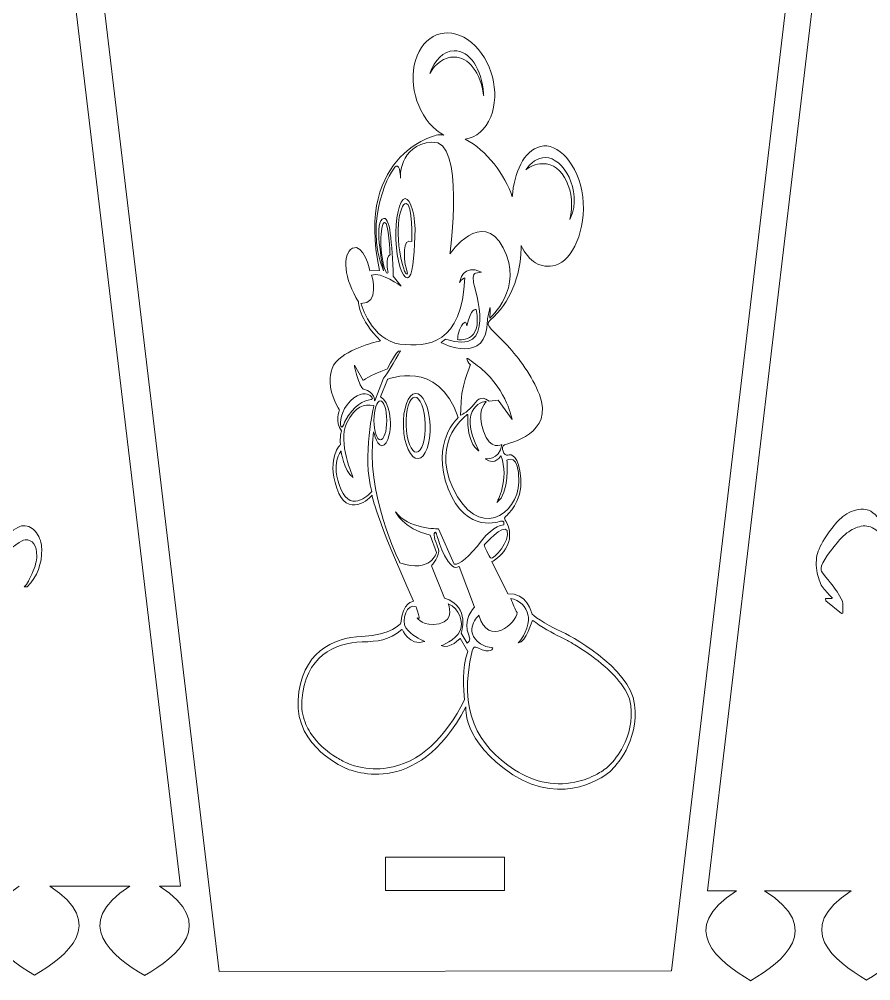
# Model space of a CAD drawing. Header units: millimetres. Extents: x -604 to -211, y 144 to 400.
# Drawn here: x -496.4 to -427, y 281.3 to 359.6 of the extents above; entities that cross this region are included whole.
import ezdxf

# ---------------------------------------------------------------- set-up
doc = ezdxf.new("R2010")
doc.units = ezdxf.units.MM
doc.header["$MEASUREMENT"] = 0
doc.layers.add('Layer 1', color=7, linetype='Continuous')

msp = doc.modelspace()

# ---------------------------------------------------------------- linework, layer by layer
at = {"layer": 'Layer 1', "color": 242, "lineweight": 20}
msp.add_lwpolyline([(-466.5742, 288.6394), (-456.8742, 288.6394), (-456.8742, 291.3394), (-466.5742, 291.3394), (-466.5742, 288.6394)], close=True, dxfattribs=at)
for points in [[(-533.2697, 399.5509), (-533.2697, 399.5509), (-496.4385, 399.5871), (-496.4385, 399.5871), (-496.4385, 399.5871), (-496.4385, 399.5871), (-483.256, 288.986), (-483.256, 288.986), (-483.256, 288.986), (-483.256, 288.986), (-484.9647, 288.9863), (-484.9647, 288.9863)], [(-427.2295, 399.1637), (-427.2295, 399.1637), (-390.3983, 399.1999), (-390.3983, 399.1999), (-390.3983, 399.1999), (-390.3983, 399.1999), (-377.2158, 288.5988), (-377.2158, 288.5988), (-377.2158, 288.5988), (-377.2158, 288.5988), (-378.9245, 288.5991), (-378.9245, 288.5991)], [(-443.278, 282.0771), (-443.278, 282.0771), (-480.1092, 282.0409), (-480.1092, 282.0409), (-480.1092, 282.0409), (-480.1092, 282.0409), (-493.2917, 392.642), (-493.2917, 392.642), (-493.2917, 392.642), (-493.2917, 392.642), (-491.583, 392.6417), (-491.583, 392.6417)]]:
    msp.add_open_spline(points, degree=3, knots=[0, 0, 0, 0, 0.25, 0.25, 0.25, 0.25, 0.5, 0.5, 0.5, 0.5, 1, 1, 1, 1], dxfattribs=at)
for points in [[(-440.3539, 288.6104), (-440.3539, 288.6104), (-427.2295, 399.1637), (-427.2295, 399.1637)], [(-430.1536, 392.6304), (-430.1536, 392.6304), (-443.278, 282.0771), (-443.278, 282.0771)], [(-487.393, 288.9867), (-487.393, 288.9867), (-493.9006, 288.9879), (-493.9006, 288.9879)], [(-437.9797, 288.61), (-437.9797, 288.61), (-440.3539, 288.6105), (-440.3539, 288.6105)], [(-428.6441, 288.6083), (-428.6441, 288.6083), (-435.6902, 288.6096), (-435.6902, 288.6096)]]:
    msp.add_open_spline(points, degree=3, dxfattribs=at)
at = {"layer": 'Layer 1', "color": 177, "lineweight": 9}
for points, knots in [([(-463.9933, 356.5715), (-463.2042, 358.5384), (-461.2214, 359.0237), (-459.5644, 357.6554), (-459.5644, 357.6554), (-457.9074, 356.2871), (-457.2037, 353.5833), (-457.9928, 351.6164), (-457.9928, 351.6164), (-458.4175, 350.5574), (-459.1885, 349.9281), (-460.0682, 349.7863), (-460.0682, 349.7863), (-458.3395, 348.9141), (-456.818, 346.8476), (-456.2439, 345.1083), (-456.2439, 345.1083), (-456.0829, 347.0481), (-455.3276, 348.84), (-453.9451, 349.2011), (-453.9451, 349.2011), (-452.5625, 349.5621), (-450.8478, 347.7739), (-450.5017, 345.1061), (-450.5017, 345.1061), (-450.1556, 342.4382), (-451.3897, 339.8799), (-452.6918, 339.5398), (-452.6918, 339.5398), (-453.9939, 339.1997), (-454.8534, 339.8146), (-455.5274, 341.1457), (-455.5274, 341.1457), (-455.5243, 341.057), (-455.5207, 340.9805), (-455.5206, 340.8848), (-455.5206, 340.8848), (-455.5867, 338.6409), (-456.384, 336.4641), (-458.0523, 335.0675), (-458.0523, 335.0675), (-458.5575, 334.6446), (-457.7308, 334.1553), (-456.6339, 332.985), (-456.6339, 332.985), (-455.7188, 332.0087), (-454.6083, 330.4718), (-454.0317, 329.0076), (-454.0317, 329.0076), (-452.7637, 325.7883), (-456.5258, 325.0545), (-456.8845, 324.9006), (-456.8845, 324.9006), (-457.2431, 324.7468), (-456.8928, 323.9538), (-456.6092, 324.0721), (-456.6092, 324.0721), (-456.3256, 324.1905), (-455.6749, 324.0721), (-455.5415, 322.1547), (-455.5415, 322.1547), (-455.408, 320.2373), (-456.6175, 319.2195), (-456.801, 319.0656), (-456.801, 319.0656), (-456.9845, 318.9117), (-456.7093, 318.604), (-456.7093, 318.604), (-456.7093, 318.604), (-455.725, 316.5446), (-457.8938, 315.3965), (-457.8938, 315.3965), (-457.8938, 315.3965), (-457.8938, 315.3965), (-456.6092, 312.7808), (-456.6092, 312.7808), (-456.6092, 312.7808), (-455.0493, 312.9465), (-454.6322, 311.1356), (-454.6322, 311.1356), (-454.6322, 311.1356), (-454.4153, 310.8397), (-452.8805, 309.9757), (-452.3133, 309.739), (-452.3133, 309.739), (-451.746, 309.5023), (-446.641, 306.8038), (-446.274, 303.7738), (-446.274, 303.7738), (-445.907, 300.7439), (-447.8756, 298.7081), (-448.2092, 298.3767), (-448.2092, 298.3767), (-448.5429, 298.0453), (-452.0296, 295.3557), (-456.1837, 298.0543), (-456.1837, 298.0543), (-460.3378, 300.7528), (-460.0208, 303.5844), (-460.0208, 303.5844), (-460.0208, 303.5844), (-464.0248, 295.8202), (-469.7637, 298.5661), (-469.7637, 298.5661), (-469.7637, 298.5661), (-469.7637, 298.5661), (-473.9345, 300.2704), (-473.6843, 304.1289), (-473.6843, 304.1289), (-473.434, 307.9873), (-470.8648, 309.2419), (-468.4791, 309.3129), (-468.4791, 309.3129), (-466.0935, 309.3839), (-465.3094, 310.3781), (-465.3094, 310.3781), (-465.3094, 310.3781), (-465.2093, 312.1061), (-464.275, 312.1771), (-464.275, 312.1771), (-464.275, 312.1771), (-467.4114, 319.0892), (-467.6617, 320.8054), (-467.6617, 320.8054), (-467.6617, 320.8054), (-467.7451, 320.5923), (-469.7137, 318.8288), (-470.5395, 321.3853), (-470.5395, 321.3853), (-471.3653, 323.9418), (-470.2225, 324.9242), (-470.2225, 324.9242), (-470.2225, 324.9242), (-470.3143, 325.5041), (-470.1391, 326.0367), (-470.1391, 326.0367), (-470.1391, 326.0367), (-470.7314, 326.7587), (-470.3059, 327.7174), (-470.3059, 327.7174), (-470.3059, 327.7174), (-470.3059, 327.7174), (-471.0806, 328.9499), (-471.0673, 330.0151), (-471.0673, 330.0151), (-471.0632, 330.3419), (-471.1044, 331.2767), (-470.3692, 331.8916), (-470.3692, 331.8916), (-469.1547, 332.9072), (-466.961, 333.3749), (-466.961, 333.3749), (-466.961, 333.3749), (-468.7878, 335.1621), (-468.7711, 336.5587), (-468.7711, 336.5587), (-468.7711, 336.5587), (-469.8972, 338.3459), (-470.1558, 340.4527), (-469.2466, 340.9143), (-469.2466, 340.9143), (-468.3373, 341.3759), (-467.8327, 339.0679), (-467.8327, 339.0679), (-467.8327, 339.0679), (-467.8327, 339.0679), (-467.0495, 339.1042), (-467.0495, 339.1042), (-467.0495, 339.1042), (-469.1515, 348.8095), (-462.093, 350.2878), (-462.1437, 350.1343), (-462.1437, 350.1343), (-462.0354, 350.1336), (-461.9288, 350.1305), (-461.8238, 350.1252), (-461.8238, 350.1252), (-462.0259, 350.2357), (-462.2261, 350.371), (-462.4216, 350.5325), (-462.4216, 350.5325), (-464.0786, 351.9008), (-464.7823, 354.6046), (-463.9933, 356.5715)], [0, 0, 0, 0, 0.0212766, 0.0212766, 0.0212766, 0.0212766, 0.0425532, 0.0425532, 0.0425532, 0.0425532, 0.0638298, 0.0638298, 0.0638298, 0.0638298, 0.0851064, 0.0851064, 0.0851064, 0.0851064, 0.106383, 0.106383, 0.106383, 0.106383, 0.1276596, 0.1276596, 0.1276596, 0.1276596, 0.1489362, 0.1489362, 0.1489362, 0.1489362, 0.1702128, 0.1702128, 0.1702128, 0.1702128, 0.1914894, 0.1914894, 0.1914894, 0.1914894, 0.212766, 0.212766, 0.212766, 0.212766, 0.2340426, 0.2340426, 0.2340426, 0.2340426, 0.2553191, 0.2553191, 0.2553191, 0.2553191, 0.2765957, 0.2765957, 0.2765957, 0.2765957, 0.2978723, 0.2978723, 0.2978723, 0.2978723, 0.3191489, 0.3191489, 0.3191489, 0.3191489, 0.3404255, 0.3404255, 0.3404255, 0.3404255, 0.3617021, 0.3617021, 0.3617021, 0.3617021, 0.3829787, 0.3829787, 0.3829787, 0.3829787, 0.4042553, 0.4042553, 0.4042553, 0.4042553, 0.4255319, 0.4255319, 0.4255319, 0.4255319, 0.4468085, 0.4468085, 0.4468085, 0.4468085, 0.4680851, 0.4680851, 0.4680851, 0.4680851, 0.4893617, 0.4893617, 0.4893617, 0.4893617, 0.5106383, 0.5106383, 0.5106383, 0.5106383, 0.5319149, 0.5319149, 0.5319149, 0.5319149, 0.5531915, 0.5531915, 0.5531915, 0.5531915, 0.5744681, 0.5744681, 0.5744681, 0.5744681, 0.5957447, 0.5957447, 0.5957447, 0.5957447, 0.6170213, 0.6170213, 0.6170213, 0.6170213, 0.6382979, 0.6382979, 0.6382979, 0.6382979, 0.6595745, 0.6595745, 0.6595745, 0.6595745, 0.6808511, 0.6808511, 0.6808511, 0.6808511, 0.7021277, 0.7021277, 0.7021277, 0.7021277, 0.7234043, 0.7234043, 0.7234043, 0.7234043, 0.7446809, 0.7446809, 0.7446809, 0.7446809, 0.7659574, 0.7659574, 0.7659574, 0.7659574, 0.787234, 0.787234, 0.787234, 0.787234, 0.8085106, 0.8085106, 0.8085106, 0.8085106, 0.8297872, 0.8297872, 0.8297872, 0.8297872, 0.8510638, 0.8510638, 0.8510638, 0.8510638, 0.8723404, 0.8723404, 0.8723404, 0.8723404, 0.893617, 0.893617, 0.893617, 0.893617, 0.9148936, 0.9148936, 0.9148936, 0.9148936, 0.9361702, 0.9361702, 0.9361702, 0.9361702, 0.9574468, 0.9574468, 0.9574468, 0.9574468, 1, 1, 1, 1]), ([(-458.0684, 335.2246), (-458.0684, 335.2246), (-455.2407, 337.6746), (-456.9757, 340.9413), (-456.9757, 340.9413), (-458.7107, 344.2079), (-461.3133, 340.4678), (-461.3133, 340.4678), (-461.3133, 340.4678), (-461.3133, 340.4678), (-460.0454, 349.8417), (-462.7814, 349.5577), (-462.7814, 349.5577), (-465.5174, 349.2736), (-465.3506, 346.6224), (-465.3506, 346.6224), (-465.3506, 346.6224), (-465.3506, 346.6224), (-465.3424, 347.7237), (-465.7009, 347.593), (-465.7009, 347.593), (-466.0595, 347.4623), (-468.4369, 343.2137), (-466.7186, 339.0712), (-466.7186, 339.0712), (-466.7186, 339.0712), (-467.511, 342.7758), (-466.827, 343.2729), (-466.827, 343.2729), (-466.143, 343.77), (-466.0596, 341.2135), (-465.9261, 338.6333), (-465.9261, 338.6333), (-465.9261, 338.6333), (-465.2922, 337.8285), (-465.2922, 337.8285), (-465.2922, 337.8285), (-465.2922, 337.8285), (-466.9105, 339.0121), (-467.6946, 338.728), (-467.6946, 338.728), (-467.6946, 338.728), (-466.9772, 336.3135), (-468.5621, 336.4082), (-468.5621, 336.4082), (-468.5621, 336.4082), (-467.6983, 333.404), (-465.3877, 333.1081), (-465.3877, 333.1081), (-463.0771, 332.8122), (-460.3373, 333.1415), (-460.1038, 338.4913), (-460.1038, 338.4913), (-460.1038, 338.4913), (-460.4374, 338.3492), (-460.5375, 338.1244), (-460.5375, 338.1244), (-460.5375, 338.1244), (-460.2289, 339.7577), (-458.7524, 338.9529), (-458.7524, 338.9529), (-458.7524, 338.9529), (-459.232, 338.8859), (-459.232, 338.8859), (-459.232, 338.8859), (-459.289, 338.878), (-459.5014, 338.8003), (-459.3994, 338.1561), (-459.3994, 338.1561), (-459.2974, 337.5119), (-457.3594, 331.9816), (-461.6886, 333.5202), (-461.6886, 333.5202), (-461.6886, 333.5202), (-462.039, 333.2243), (-462.039, 333.2243), (-462.039, 333.2243), (-462.039, 333.2243), (-458.2186, 331.2596), (-458.2686, 335.0944), (-458.2686, 335.0944), (-458.2686, 335.0944), (-457.9016, 337.2248), (-458.0684, 335.2246)], [0, 0, 0, 0, 0.0454545, 0.0454545, 0.0454545, 0.0454545, 0.0909091, 0.0909091, 0.0909091, 0.0909091, 0.1363636, 0.1363636, 0.1363636, 0.1363636, 0.1818182, 0.1818182, 0.1818182, 0.1818182, 0.2272727, 0.2272727, 0.2272727, 0.2272727, 0.2727273, 0.2727273, 0.2727273, 0.2727273, 0.3181818, 0.3181818, 0.3181818, 0.3181818, 0.3636364, 0.3636364, 0.3636364, 0.3636364, 0.4090909, 0.4090909, 0.4090909, 0.4090909, 0.4545455, 0.4545455, 0.4545455, 0.4545455, 0.5, 0.5, 0.5, 0.5, 0.5454545, 0.5454545, 0.5454545, 0.5454545, 0.5909091, 0.5909091, 0.5909091, 0.5909091, 0.6363636, 0.6363636, 0.6363636, 0.6363636, 0.6818182, 0.6818182, 0.6818182, 0.6818182, 0.7272727, 0.7272727, 0.7272727, 0.7272727, 0.7727273, 0.7727273, 0.7727273, 0.7727273, 0.8181818, 0.8181818, 0.8181818, 0.8181818, 0.8636364, 0.8636364, 0.8636364, 0.8636364, 0.9090909, 0.9090909, 0.9090909, 0.9090909, 1, 1, 1, 1]), ([(-464.9625, 344.9475), (-464.5203, 344.9475), (-464.0948, 343.5669), (-464.1617, 341.8772), (-464.1617, 341.8772), (-464.2287, 340.1876), (-464.3368, 338.4992), (-464.779, 338.4992), (-464.779, 338.4992), (-465.2213, 338.4992), (-465.6425, 339.933), (-465.7175, 341.5932), (-465.7175, 341.5932), (-465.7926, 343.2533), (-465.4048, 344.9475), (-464.9625, 344.9475)], [0, 0, 0, 0, 0.2, 0.2, 0.2, 0.2, 0.4, 0.4, 0.4, 0.4, 0.6, 0.6, 0.6, 0.6, 1, 1, 1, 1]), ([(-467.4451, 328.4805), (-467.4451, 328.4805), (-467.4201, 329.2143), (-468.321, 329.4273), (-468.321, 329.4273), (-468.321, 329.4273), (-468.4461, 329.4214), (-468.6171, 329.7883), (-468.6171, 329.7883), (-468.7881, 330.1552), (-469.0926, 331.1139), (-469.1009, 331.3921), (-469.1009, 331.3921), (-469.1009, 331.3921), (-468.3877, 330.1434), (-468.3877, 330.1434), (-468.3877, 330.1434), (-468.3877, 330.1434), (-468.0332, 330.5103), (-466.3983, 331.0903), (-466.3983, 331.0903), (-466.3983, 331.0903), (-465.6976, 332.6526), (-465.3473, 332.5697), (-465.3473, 332.5697), (-465.3473, 332.5697), (-466.465, 330.5103), (-466.7236, 330.3446), (-466.7236, 330.3446), (-466.7236, 330.3446), (-467.4451, 328.4805), (-467.4451, 328.4805)], [0, 0, 0, 0, 0.1111111, 0.1111111, 0.1111111, 0.1111111, 0.2222222, 0.2222222, 0.2222222, 0.2222222, 0.3333333, 0.3333333, 0.3333333, 0.3333333, 0.4444444, 0.4444444, 0.4444444, 0.4444444, 0.5555556, 0.5555556, 0.5555556, 0.5555556, 0.6666667, 0.6666667, 0.6666667, 0.6666667, 0.7777778, 0.7777778, 0.7777778, 0.7777778, 1, 1, 1, 1]), ([(-466.4121, 330.2298), (-466.4121, 330.2298), (-462.258, 331.9815), (-460.6398, 327.1288), (-460.6398, 327.1288), (-460.6398, 327.1288), (-462.9267, 325.1223), (-461.4585, 321.3304), (-461.4585, 321.3304), (-459.9904, 317.5385), (-457.1714, 318.6981), (-457.1714, 318.6981), (-457.1714, 318.6981), (-457.1714, 318.6981), (-456.8527, 318.7728), (-456.9194, 318.4059), (-456.9194, 318.4059), (-456.9194, 318.4059), (-457.7452, 318.3704), (-458.7462, 317.0922), (-458.7462, 317.0922), (-459.7472, 315.8139), (-460.5405, 315.1108), (-460.9641, 315.1984), (-460.9641, 315.1984), (-460.9641, 315.1984), (-462.2496, 318.0627), (-462.2496, 318.0627), (-462.2496, 318.0627), (-462.2496, 318.0627), (-464.7521, 318.0627), (-465.7364, 319.4593), (-465.7364, 319.4593), (-465.7364, 319.4593), (-465.1859, 318.11), (-462.9337, 317.5419), (-462.9337, 317.5419), (-462.9337, 317.5419), (-462.4081, 316.1335), (-462.4081, 316.1335), (-462.4081, 316.1335), (-462.4081, 316.1335), (-462.8586, 314.4291), (-465.3944, 315.305), (-465.3944, 315.305), (-465.3944, 315.305), (-468.2764, 321.1282), (-467.5298, 325.9631), (-467.5298, 325.9631), (-467.5298, 325.9631), (-467.2128, 324.5191), (-466.679, 324.8979), (-466.679, 324.8979), (-466.1451, 325.2766), (-466.1618, 326.6732), (-466.1618, 326.6732), (-466.1618, 326.6732), (-466.1618, 326.6732), (-466.1964, 328.453), (-466.9793, 328.8037), (-466.9793, 328.8037), (-466.9793, 328.8037), (-466.4121, 330.2298), (-466.4121, 330.2298)], [0, 0, 0, 0, 0.0588235, 0.0588235, 0.0588235, 0.0588235, 0.1176471, 0.1176471, 0.1176471, 0.1176471, 0.1764706, 0.1764706, 0.1764706, 0.1764706, 0.2352941, 0.2352941, 0.2352941, 0.2352941, 0.2941176, 0.2941176, 0.2941176, 0.2941176, 0.3529412, 0.3529412, 0.3529412, 0.3529412, 0.4117647, 0.4117647, 0.4117647, 0.4117647, 0.4705882, 0.4705882, 0.4705882, 0.4705882, 0.5294118, 0.5294118, 0.5294118, 0.5294118, 0.5882353, 0.5882353, 0.5882353, 0.5882353, 0.6470588, 0.6470588, 0.6470588, 0.6470588, 0.7058824, 0.7058824, 0.7058824, 0.7058824, 0.7647059, 0.7647059, 0.7647059, 0.7647059, 0.8235294, 0.8235294, 0.8235294, 0.8235294, 0.8823529, 0.8823529, 0.8823529, 0.8823529, 1, 1, 1, 1]), ([(-459.6594, 331.3846), (-459.6594, 331.3846), (-460.4935, 329.5145), (-460.4268, 327.7865), (-460.4268, 327.7865), (-460.4268, 327.7865), (-460.4602, 327.3131), (-460.4602, 327.3131), (-460.4602, 327.3131), (-460.4602, 327.3131), (-459.9366, 327.5168), (-459.528, 327.9996), (-459.528, 327.9996), (-459.1193, 328.4823), (-458.9003, 329.0174), (-458.1329, 328.473), (-458.1329, 328.473), (-458.1329, 328.473), (-457.3821, 328.5559), (-457.3821, 328.5559), (-457.3821, 328.5559), (-457.3821, 328.5559), (-456.256, 326.9699), (-456.256, 326.9699), (-456.256, 326.9699), (-456.256, 326.9699), (-456.6262, 329.2332), (-458.7741, 331.127), (-458.7741, 331.127), (-458.7741, 331.127), (-459.6385, 331.7515), (-459.8637, 331.935), (-459.8637, 331.935), (-459.8637, 331.935), (-459.968, 332.006), (-459.9179, 331.8225), (-459.9179, 331.8225), (-459.8679, 331.6391), (-459.651, 331.4438), (-459.651, 331.4438), (-459.651, 331.4438), (-459.651, 331.4438), (-459.6375, 331.4186), (-459.6594, 331.3846)], [0, 0, 0, 0, 0.0833333, 0.0833333, 0.0833333, 0.0833333, 0.1666667, 0.1666667, 0.1666667, 0.1666667, 0.25, 0.25, 0.25, 0.25, 0.3333333, 0.3333333, 0.3333333, 0.3333333, 0.4166667, 0.4166667, 0.4166667, 0.4166667, 0.5, 0.5, 0.5, 0.5, 0.5833333, 0.5833333, 0.5833333, 0.5833333, 0.6666667, 0.6666667, 0.6666667, 0.6666667, 0.75, 0.75, 0.75, 0.75, 0.8333333, 0.8333333, 0.8333333, 0.8333333, 1, 1, 1, 1]), ([(-464.1186, 329.087), (-463.5187, 329.1208), (-462.9866, 327.9616), (-462.9302, 326.4978), (-462.9302, 326.4978), (-462.8737, 325.0339), (-463.3143, 323.8199), (-463.9142, 323.786), (-463.9142, 323.786), (-464.5141, 323.7522), (-465.0462, 324.9115), (-465.1026, 326.3753), (-465.1026, 326.3753), (-465.1591, 327.8391), (-464.7185, 329.0532), (-464.1186, 329.087)], [0, 0, 0, 0, 0.2, 0.2, 0.2, 0.2, 0.4, 0.4, 0.4, 0.4, 0.6, 0.6, 0.6, 0.6, 1, 1, 1, 1]), ([(-460.578, 315.0026), (-460.578, 315.0026), (-459.3184, 311.6886), (-459.3184, 311.6886), (-459.3184, 311.6886), (-459.3184, 311.6886), (-460.3736, 310.6589), (-459.7605, 309.3333), (-459.7605, 309.3333), (-459.7605, 309.3333), (-459.5772, 308.9365), (-459.9025, 308.7649), (-459.9025, 308.7649), (-459.9025, 308.7649), (-460.4038, 309.573), (-460.4038, 309.573), (-460.4038, 309.573), (-460.4038, 309.573), (-459.602, 311.7005), (-461.7457, 312.4343), (-461.7457, 312.4343), (-461.7457, 312.4343), (-462.8135, 315.0618), (-462.8135, 315.0618), (-462.8135, 315.0618), (-462.8135, 315.0618), (-462.0961, 315.9258), (-462.2546, 316.4111), (-462.2546, 316.4111), (-462.4131, 316.8963), (-462.7407, 317.609), (-462.553, 317.7836), (-462.553, 317.7836), (-462.3653, 317.9582), (-462.3171, 316.7307), (-461.4621, 315.4051), (-461.4621, 315.4051), (-460.9533, 314.6831), (-460.578, 315.0026), (-460.578, 315.0026)], [0, 0, 0, 0, 0.0909091, 0.0909091, 0.0909091, 0.0909091, 0.1818182, 0.1818182, 0.1818182, 0.1818182, 0.2727273, 0.2727273, 0.2727273, 0.2727273, 0.3636364, 0.3636364, 0.3636364, 0.3636364, 0.4545455, 0.4545455, 0.4545455, 0.4545455, 0.5454545, 0.5454545, 0.5454545, 0.5454545, 0.6363636, 0.6363636, 0.6363636, 0.6363636, 0.7272727, 0.7272727, 0.7272727, 0.7272727, 0.8181818, 0.8181818, 0.8181818, 0.8181818, 1, 1, 1, 1])]:
    msp.add_open_spline(points, degree=3, knots=knots, dxfattribs=at)
at = {"layer": 'Layer 1', "color": 242, "lineweight": 9}
for points, knots in [([(-460.9846, 356.9882), (-459.6938, 357.0104), (-458.7211, 355.4785), (-458.578, 353.5074), (-458.578, 353.5074), (-458.5681, 353.3705), (-458.5638, 353.3014), (-458.5746, 353.3797), (-458.5746, 353.3797), (-458.8198, 355.1631), (-459.7823, 356.4982), (-460.9884, 356.4774), (-460.9884, 356.4774), (-461.7498, 356.4643), (-462.515, 355.9936), (-462.9532, 355.139), (-462.9532, 355.139), (-462.5357, 356.2364), (-461.8679, 356.973), (-460.9846, 356.9882)], [0, 0, 0, 0, 0.1666667, 0.1666667, 0.1666667, 0.1666667, 0.3333333, 0.3333333, 0.3333333, 0.3333333, 0.5, 0.5, 0.5, 0.5, 0.6666667, 0.6666667, 0.6666667, 0.6666667, 1, 1, 1, 1]), ([(-453.5373, 348.289), (-452.1163, 348.3127), (-450.5208, 345.6413), (-451.4885, 343.3737), (-451.4885, 343.3737), (-451.5075, 343.3291), (-451.5264, 343.2857), (-451.5452, 343.2427), (-451.5452, 343.2427), (-451.0203, 345.4376), (-452.0477, 347.8605), (-453.7828, 347.792), (-453.7828, 347.792), (-454.3535, 347.7695), (-454.7947, 347.5931), (-455.1324, 347.2961), (-455.1324, 347.2961), (-454.7311, 347.9061), (-454.1859, 348.2782), (-453.5373, 348.289)], [0, 0, 0, 0, 0.1666667, 0.1666667, 0.1666667, 0.1666667, 0.3333333, 0.3333333, 0.3333333, 0.3333333, 0.5, 0.5, 0.5, 0.5, 0.6666667, 0.6666667, 0.6666667, 0.6666667, 1, 1, 1, 1]), ([(-466.196, 340.3962), (-466.196, 340.3962), (-466.2794, 343.0947), (-466.6464, 343.0119), (-466.6464, 343.0119), (-467.0135, 342.929), (-467.0927, 340.3192), (-466.5422, 339.0055), (-466.5422, 339.0055), (-466.4848, 338.8605), (-466.3758, 338.847), (-466.3587, 338.964), (-466.3587, 338.964), (-466.3415, 339.081), (-466.6423, 340.1417), (-466.196, 340.3962)], [0, 0, 0, 0, 0.2, 0.2, 0.2, 0.2, 0.4, 0.4, 0.4, 0.4, 0.6, 0.6, 0.6, 0.6, 1, 1, 1, 1]), ([(-459.1912, 335.9312), (-459.1912, 335.9312), (-459.5979, 336.1028), (-459.9482, 334.5878), (-459.9482, 334.5878), (-459.9482, 334.5878), (-459.9586, 335.1264), (-460.2631, 334.7476), (-460.2631, 334.7476), (-460.5676, 334.3689), (-460.6927, 333.783), (-460.6927, 333.4753), (-460.6927, 333.4753), (-460.6927, 333.4753), (-458.6031, 333.1025), (-459.1912, 335.9312)], [0, 0, 0, 0, 0.2, 0.2, 0.2, 0.2, 0.4, 0.4, 0.4, 0.4, 0.6, 0.6, 0.6, 0.6, 1, 1, 1, 1]), ([(-467.9845, 328.555), (-468.1677, 328.5163), (-469.1664, 328.2165), (-469.9005, 326.7608), (-469.9005, 326.7608), (-469.9947, 326.5249), (-470.0698, 326.1879), (-470.195, 326.4246), (-470.195, 326.4246), (-470.3201, 326.6613), (-470.21, 327.6938), (-469.4249, 328.4797), (-469.4249, 328.4797), (-468.6397, 329.2656), (-468.0456, 329.0789), (-467.8037, 328.9132), (-467.8037, 328.9132), (-467.5618, 328.7475), (-467.5215, 328.5965), (-467.9845, 328.555)], [0, 0, 0, 0, 0.1666667, 0.1666667, 0.1666667, 0.1666667, 0.3333333, 0.3333333, 0.3333333, 0.3333333, 0.5, 0.5, 0.5, 0.5, 0.6666667, 0.6666667, 0.6666667, 0.6666667, 1, 1, 1, 1]), ([(-464.1818, 328.7839), (-463.7497, 328.8125), (-463.3665, 327.8327), (-463.3259, 326.5954), (-463.3259, 326.5954), (-463.2852, 325.3582), (-463.6025, 324.332), (-464.0345, 324.3034), (-464.0345, 324.3034), (-464.4666, 324.2749), (-464.8498, 325.2547), (-464.8905, 326.4919), (-464.8905, 326.4919), (-464.9311, 327.7292), (-464.6138, 328.7553), (-464.1818, 328.7839)], [0, 0, 0, 0, 0.2, 0.2, 0.2, 0.2, 0.4, 0.4, 0.4, 0.4, 0.6, 0.6, 0.6, 0.6, 1, 1, 1, 1]), ([(-467.5131, 328.1172), (-467.5131, 328.1172), (-468.4869, 323.8851), (-467.68, 321.1105), (-467.68, 321.1105), (-467.68, 321.1105), (-469.3066, 319.2049), (-470.1991, 321.2999), (-470.1991, 321.2999), (-471.0916, 323.3948), (-470.1824, 324.4008), (-470.1824, 324.4008), (-470.1824, 324.4008), (-470.1824, 324.4008), (-469.9655, 322.8148), (-469.1981, 322.2467), (-469.1981, 322.2467), (-469.1981, 322.2467), (-470.4799, 325.1631), (-469.7351, 326.6333), (-469.7351, 326.6333), (-468.9904, 328.1035), (-468.3306, 328.2119), (-467.5131, 328.1172)], [0, 0, 0, 0, 0.1428571, 0.1428571, 0.1428571, 0.1428571, 0.2857143, 0.2857143, 0.2857143, 0.2857143, 0.4285714, 0.4285714, 0.4285714, 0.4285714, 0.5714286, 0.5714286, 0.5714286, 0.5714286, 0.7142857, 0.7142857, 0.7142857, 0.7142857, 1, 1, 1, 1]), ([(-466.9806, 328.4849), (-466.6926, 328.4849), (-466.4592, 327.7722), (-466.4592, 326.8931), (-466.4592, 326.8931), (-466.4592, 326.0139), (-466.6926, 325.3012), (-466.9806, 325.3012), (-466.9806, 325.3012), (-467.2685, 325.3012), (-467.5019, 326.0139), (-467.5019, 326.8931), (-467.5019, 326.8931), (-467.5019, 327.7722), (-467.2685, 328.4849), (-466.9806, 328.4849)], [0, 0, 0, 0, 0.2, 0.2, 0.2, 0.2, 0.4, 0.4, 0.4, 0.4, 0.6, 0.6, 0.6, 0.6, 1, 1, 1, 1]), ([(-458.4543, 323.7677), (-458.4543, 323.7677), (-457.2698, 323.602), (-457.103, 324.9276), (-457.103, 324.9276), (-457.103, 324.9276), (-458.0135, 324.3837), (-458.5891, 326.017), (-458.5891, 326.017), (-459.1646, 327.6503), (-458.4758, 328.235), (-458.374, 328.4104), (-458.374, 328.4104), (-458.2722, 328.5859), (-460.9234, 328.0758), (-458.9548, 324.4068), (-458.9548, 324.4068), (-458.9548, 324.4068), (-459.9558, 324.8447), (-459.8723, 327.3894), (-459.8723, 327.3894), (-459.8723, 327.3894), (-462.9054, 325.3366), (-461.0819, 321.4005), (-461.0819, 321.4005), (-459.0746, 317.0679), (-455.7767, 319.1754), (-455.7099, 321.8739), (-455.7099, 321.8739), (-455.6497, 324.3116), (-456.6776, 323.6493), (-456.6776, 323.6493), (-456.6776, 323.6493), (-456.6776, 323.6493), (-456.4273, 320.9271), (-457.495, 320.217), (-457.495, 320.217), (-457.495, 320.217), (-456.444, 322.087), (-457.1614, 324.0281), (-457.1614, 324.0281), (-457.1614, 324.0281), (-457.5951, 323.1759), (-458.4543, 323.7677)], [0, 0, 0, 0, 0.0833333, 0.0833333, 0.0833333, 0.0833333, 0.1666667, 0.1666667, 0.1666667, 0.1666667, 0.25, 0.25, 0.25, 0.25, 0.3333333, 0.3333333, 0.3333333, 0.3333333, 0.4166667, 0.4166667, 0.4166667, 0.4166667, 0.5, 0.5, 0.5, 0.5, 0.5833333, 0.5833333, 0.5833333, 0.5833333, 0.6666667, 0.6666667, 0.6666667, 0.6666667, 0.75, 0.75, 0.75, 0.75, 0.8333333, 0.8333333, 0.8333333, 0.8333333, 1, 1, 1, 1]), ([(-431.4006, 314.4664), (-431.5215, 315.0718), (-431.5158, 315.602), (-431.3848, 316.0621), (-431.3848, 316.0621), (-431.258, 316.5213), (-430.9583, 317.0812), (-430.4973, 317.7344), (-430.4973, 317.7344), (-430.0836, 318.3025), (-429.7397, 318.705), (-429.4707, 318.9463), (-429.4707, 318.9463), (-429.0626, 319.3065), (-428.6027, 319.5361), (-428.0879, 319.6409), (-428.0879, 319.6409), (-427.4784, 319.7649), (-426.9643, 319.5723), (-426.5404, 319.0587), (-426.5404, 319.0587), (-426.1884, 318.6264), (-425.9371, 318.0325), (-425.7863, 317.2769), (-425.7863, 317.2769), (-425.7273, 316.9816), (-425.6898, 316.6869), (-425.6761, 316.3822), (-425.6761, 316.3822), (-425.6593, 316.0832), (-425.6893, 315.8251), (-425.7669, 315.6128), (-425.7669, 315.6128), (-425.7669, 315.6128), (-425.849, 316.0245), (-425.849, 316.0245), (-425.849, 316.0245), (-425.8388, 316.1021), (-425.8424, 316.2274), (-425.8579, 316.3905), (-425.8579, 316.3905), (-425.8732, 316.5538), (-425.894, 316.7007), (-425.9181, 316.8218), (-425.9181, 316.8218), (-426.0148, 317.306), (-426.2504, 317.6915), (-426.6288, 317.9774), (-426.6288, 317.9774), (-427.0032, 318.2641), (-427.4044, 318.3638), (-427.8286, 318.2775), (-427.8286, 318.2775), (-428.2241, 318.197), (-428.6124, 318.0171), (-428.9888, 317.734), (-428.9888, 317.734), (-429.2376, 317.5423), (-429.4642, 317.3248), (-429.6757, 317.0751), (-429.6757, 317.0751), (-430.7002, 315.8739), (-431.1721, 315.0824), (-431.0967, 314.7046), (-431.0967, 314.7046), (-431.06, 314.6063), (-430.938, 314.4244), (-430.7224, 314.1609), (-430.7224, 314.1609), (-430.164, 313.4883), (-429.8256, 313.0381), (-429.7164, 312.8134), (-429.7164, 312.8134), (-429.7164, 312.8134), (-429.3504, 312.1823), (-429.3504, 312.1823), (-429.3504, 312.1823), (-429.3307, 312.1259), (-429.3206, 311.9465), (-429.3192, 311.6393), (-429.3192, 311.6393), (-429.3132, 311.5449), (-429.3131, 311.3936), (-429.3167, 311.1963), (-429.3167, 311.1963), (-429.3167, 311.1963), (-429.4236, 311.1746), (-429.4236, 311.1746), (-429.4236, 311.1746), (-429.4236, 311.1746), (-430.7079, 312.1984), (-430.7079, 312.1984), (-430.7079, 312.1984), (-430.7079, 312.1984), (-430.7476, 312.3969), (-430.7476, 312.3969), (-430.7476, 312.3969), (-430.6387, 312.3888), (-430.5577, 312.3902), (-430.5104, 312.3897), (-430.5104, 312.3897), (-430.3237, 312.3773), (-430.2055, 312.3862), (-430.1641, 312.4149), (-430.1641, 312.4149), (-430.4214, 312.6952), (-430.6756, 312.9811), (-430.933, 313.2613), (-430.933, 313.2613), (-431.1398, 313.5468), (-431.2963, 313.9433), (-431.4006, 314.4664)], [0, 0, 0, 0, 0.0344828, 0.0344828, 0.0344828, 0.0344828, 0.0689655, 0.0689655, 0.0689655, 0.0689655, 0.1034483, 0.1034483, 0.1034483, 0.1034483, 0.137931, 0.137931, 0.137931, 0.137931, 0.1724138, 0.1724138, 0.1724138, 0.1724138, 0.2068966, 0.2068966, 0.2068966, 0.2068966, 0.2413793, 0.2413793, 0.2413793, 0.2413793, 0.2758621, 0.2758621, 0.2758621, 0.2758621, 0.3103448, 0.3103448, 0.3103448, 0.3103448, 0.3448276, 0.3448276, 0.3448276, 0.3448276, 0.3793103, 0.3793103, 0.3793103, 0.3793103, 0.4137931, 0.4137931, 0.4137931, 0.4137931, 0.4482759, 0.4482759, 0.4482759, 0.4482759, 0.4827586, 0.4827586, 0.4827586, 0.4827586, 0.5172414, 0.5172414, 0.5172414, 0.5172414, 0.5517241, 0.5517241, 0.5517241, 0.5517241, 0.5862069, 0.5862069, 0.5862069, 0.5862069, 0.6206897, 0.6206897, 0.6206897, 0.6206897, 0.6551724, 0.6551724, 0.6551724, 0.6551724, 0.6896552, 0.6896552, 0.6896552, 0.6896552, 0.7241379, 0.7241379, 0.7241379, 0.7241379, 0.7586207, 0.7586207, 0.7586207, 0.7586207, 0.7931034, 0.7931034, 0.7931034, 0.7931034, 0.8275862, 0.8275862, 0.8275862, 0.8275862, 0.862069, 0.862069, 0.862069, 0.862069, 0.8965517, 0.8965517, 0.8965517, 0.8965517, 0.9310345, 0.9310345, 0.9310345, 0.9310345, 1, 1, 1, 1]), ([(-503.3168, 313.9281), (-503.3168, 313.9281), (-503.1632, 315.162), (-503.1632, 315.162), (-503.1632, 315.162), (-502.6392, 314.8656), (-502.215, 314.7204), (-501.8902, 314.7261), (-501.8902, 314.7261), (-501.0946, 314.74), (-500.2786, 315.0596), (-499.4425, 315.685), (-499.4425, 315.685), (-499.1529, 315.881), (-498.519, 316.4455), (-497.5409, 317.3788), (-497.5409, 317.3788), (-496.8999, 318.0008), (-496.4088, 318.3148), (-496.0677, 318.3206), (-496.0677, 318.3206), (-495.6293, 318.3283), (-495.2694, 318.1389), (-494.9879, 317.7526), (-494.9879, 317.7526), (-494.7065, 317.3661), (-494.5622, 316.9153), (-494.5553, 316.4002), (-494.5553, 316.4002), (-494.523, 315.2363), (-494.9151, 314.2179), (-495.7316, 313.3446), (-495.7316, 313.3446), (-495.7316, 313.3446), (-495.9752, 313.3403), (-495.9752, 313.3403), (-495.9752, 313.3403), (-495.7512, 313.5925), (-495.537, 313.9589), (-495.3324, 314.4396), (-495.3324, 314.4396), (-495.0802, 314.9975), (-494.9566, 315.4673), (-494.9619, 315.849), (-494.9619, 315.849), (-494.9579, 316.7462), (-495.2726, 317.1892), (-495.906, 317.1782), (-495.906, 317.1782), (-496.1819, 317.1733), (-496.9096, 316.6359), (-498.0887, 315.5655), (-498.0887, 315.5655), (-499.2679, 314.495), (-500.3277, 313.8944), (-501.2679, 313.7634), (-501.2679, 313.7634), (-500.9568, 313.578), (-500.6559, 313.5451), (-500.3652, 313.6647), (-500.3652, 313.6647), (-500.664, 312.9532), (-500.8296, 312.5972), (-500.8621, 312.5967), (-500.8621, 312.5967), (-501.0724, 312.5357), (-501.2827, 312.4748), (-501.4931, 312.4139), (-501.4931, 312.4139), (-501.93, 312.2918), (-502.2444, 312.124), (-502.4364, 311.9107), (-502.4364, 311.9107), (-502.4364, 311.9107), (-500.8869, 309.0746), (-500.8869, 309.0746), (-500.8869, 309.0746), (-500.8869, 309.0746), (-500.8713, 307.9296), (-500.8713, 307.9296), (-500.8713, 307.9296), (-501.3322, 308.3796), (-501.8918, 308.9139), (-502.55, 309.5323), (-502.55, 309.5323), (-502.55, 309.5323), (-502.5307, 309.9049), (-502.5307, 309.9049), (-502.5307, 309.9049), (-502.5307, 309.9049), (-501.7462, 309.5464), (-501.7462, 309.5464), (-501.7462, 309.5464), (-501.8784, 309.7158), (-502.0694, 310.0227), (-502.3192, 310.4669), (-502.3192, 310.4669), (-502.5688, 310.9111), (-502.6908, 311.5149), (-502.685, 312.2786), (-502.685, 312.2786), (-502.6882, 312.5075), (-502.5938, 312.7382), (-502.4021, 312.9707), (-502.4021, 312.9707), (-502.665, 313.1951), (-502.9699, 313.5143), (-503.3168, 313.9281)], [0, 0, 0, 0, 0.0357143, 0.0357143, 0.0357143, 0.0357143, 0.0714286, 0.0714286, 0.0714286, 0.0714286, 0.1071429, 0.1071429, 0.1071429, 0.1071429, 0.1428571, 0.1428571, 0.1428571, 0.1428571, 0.1785714, 0.1785714, 0.1785714, 0.1785714, 0.2142857, 0.2142857, 0.2142857, 0.2142857, 0.25, 0.25, 0.25, 0.25, 0.2857143, 0.2857143, 0.2857143, 0.2857143, 0.3214286, 0.3214286, 0.3214286, 0.3214286, 0.3571429, 0.3571429, 0.3571429, 0.3571429, 0.3928571, 0.3928571, 0.3928571, 0.3928571, 0.4285714, 0.4285714, 0.4285714, 0.4285714, 0.4642857, 0.4642857, 0.4642857, 0.4642857, 0.5, 0.5, 0.5, 0.5, 0.5357143, 0.5357143, 0.5357143, 0.5357143, 0.5714286, 0.5714286, 0.5714286, 0.5714286, 0.6071429, 0.6071429, 0.6071429, 0.6071429, 0.6428571, 0.6428571, 0.6428571, 0.6428571, 0.6785714, 0.6785714, 0.6785714, 0.6785714, 0.7142857, 0.7142857, 0.7142857, 0.7142857, 0.75, 0.75, 0.75, 0.75, 0.7857143, 0.7857143, 0.7857143, 0.7857143, 0.8214286, 0.8214286, 0.8214286, 0.8214286, 0.8571429, 0.8571429, 0.8571429, 0.8571429, 0.8928571, 0.8928571, 0.8928571, 0.8928571, 0.9285714, 0.9285714, 0.9285714, 0.9285714, 1, 1, 1, 1]), ([(-458.5294, 316.7373), (-458.5294, 316.7373), (-458.1593, 315.7734), (-457.9622, 315.6721), (-457.9622, 315.6721), (-457.7651, 315.5708), (-456.3799, 317.0702), (-456.6442, 317.9209), (-456.6442, 317.9209), (-456.9976, 318.5436), (-458.5294, 316.7373), (-458.5294, 316.7373)], [0, 0, 0, 0, 0.25, 0.25, 0.25, 0.25, 0.5, 0.5, 0.5, 0.5, 1, 1, 1, 1]), ([(-459.0569, 308.3844), (-459.2873, 308.4772), (-459.4103, 308.4779), (-459.4928, 308.1434), (-459.4928, 308.1434), (-460.6997, 303.2503), (-459.0684, 300.4192), (-456.054, 298.461), (-456.054, 298.461), (-454.4046, 297.3896), (-452.6068, 297.0502), (-450.8227, 297.5191), (-450.8227, 297.5191), (-450.2473, 297.6703), (-449.6748, 297.904), (-449.1335, 298.2206), (-449.1335, 298.2206), (-448.961, 298.3215), (-448.7899, 298.4316), (-448.6244, 298.5538), (-448.6244, 298.5538), (-448.5492, 298.6093), (-448.461, 298.6742), (-448.3915, 298.7432), (-448.3915, 298.7432), (-447.9591, 299.1726), (-447.5478, 299.7315), (-447.2331, 300.3306), (-447.2331, 300.3306), (-446.7141, 301.3189), (-446.4362, 302.4598), (-446.5862, 303.698), (-446.5862, 303.698), (-446.7557, 305.097), (-448.1933, 306.4424), (-448.9886, 307.1038), (-448.9886, 307.1038), (-449.6787, 307.6777), (-450.4088, 308.1797), (-451.1445, 308.6245), (-451.1445, 308.6245), (-451.4146, 308.7877), (-451.6871, 308.9441), (-451.962, 309.0904), (-451.962, 309.0904), (-452.1055, 309.1668), (-452.2567, 309.2485), (-452.4037, 309.3098), (-452.4037, 309.3098), (-452.7986, 309.4746), (-453.9947, 310.1577), (-454.571, 310.6129), (-454.571, 310.6129), (-454.6313, 310.6605), (-455.0942, 308.7955), (-455.7553, 308.7798), (-455.7553, 308.7798), (-455.4647, 309.0227), (-454.8264, 310.1917), (-454.9089, 310.8905), (-454.9089, 310.8905), (-454.9089, 310.8905), (-454.9334, 310.9966), (-454.9334, 310.9966), (-454.9334, 310.9966), (-455.1208, 311.8101), (-455.636, 312.2337), (-456.3659, 312.407), (-456.3659, 312.407), (-456.1793, 311.9458), (-456.0323, 311.5251), (-455.8488, 311.2647), (-455.8488, 311.2647), (-455.8571, 310.4007), (-458.1896, 308.3902), (-458.9654, 311.0296), (-458.9654, 311.0296), (-458.9654, 311.0296), (-460.3479, 309.7583), (-458.8176, 308.7003), (-458.8176, 308.7003), (-458.5748, 308.5324), (-458.2482, 308.4344), (-457.8098, 308.3784), (-457.8098, 308.3784), (-457.8098, 308.3784), (-457.9391, 307.8222), (-459.0569, 308.3844)], [0, 0, 0, 0, 0.0434783, 0.0434783, 0.0434783, 0.0434783, 0.0869565, 0.0869565, 0.0869565, 0.0869565, 0.1304348, 0.1304348, 0.1304348, 0.1304348, 0.173913, 0.173913, 0.173913, 0.173913, 0.2173913, 0.2173913, 0.2173913, 0.2173913, 0.2608696, 0.2608696, 0.2608696, 0.2608696, 0.3043478, 0.3043478, 0.3043478, 0.3043478, 0.3478261, 0.3478261, 0.3478261, 0.3478261, 0.3913043, 0.3913043, 0.3913043, 0.3913043, 0.4347826, 0.4347826, 0.4347826, 0.4347826, 0.4782609, 0.4782609, 0.4782609, 0.4782609, 0.5217391, 0.5217391, 0.5217391, 0.5217391, 0.5652174, 0.5652174, 0.5652174, 0.5652174, 0.6086957, 0.6086957, 0.6086957, 0.6086957, 0.6521739, 0.6521739, 0.6521739, 0.6521739, 0.6956522, 0.6956522, 0.6956522, 0.6956522, 0.7391304, 0.7391304, 0.7391304, 0.7391304, 0.7826087, 0.7826087, 0.7826087, 0.7826087, 0.826087, 0.826087, 0.826087, 0.826087, 0.8695652, 0.8695652, 0.8695652, 0.8695652, 0.9130435, 0.9130435, 0.9130435, 0.9130435, 1, 1, 1, 1]), ([(-464.8955, 310.0031), (-464.4697, 309.4088), (-463.7741, 309.0736), (-463.3637, 308.9089), (-463.3637, 308.9089), (-464.6584, 308.4521), (-465.1717, 309.9304), (-465.2304, 309.8805), (-465.2304, 309.8805), (-466.3052, 308.9666), (-467.1799, 308.9042), (-468.474, 308.8657), (-468.474, 308.8657), (-470.6782, 308.8001), (-473.1373, 307.7037), (-473.3718, 304.0879), (-473.3718, 304.0879), (-473.412, 303.4682), (-473.3221, 302.8758), (-473.1163, 302.3278), (-473.1163, 302.3278), (-472.9334, 301.8405), (-472.6717, 301.4148), (-472.3826, 301.0486), (-472.3826, 301.0486), (-471.8734, 300.4036), (-471.2444, 299.8937), (-470.6222, 299.5015), (-470.6222, 299.5015), (-470.3248, 299.3141), (-469.9919, 299.1242), (-469.678, 298.9959), (-469.678, 298.9959), (-469.678, 298.9959), (-469.6712, 298.9932), (-469.6712, 298.9932), (-469.6712, 298.9932), (-469.6712, 298.9932), (-469.6645, 298.99), (-469.6645, 298.99), (-469.6645, 298.99), (-469.3784, 298.8531), (-469.0347, 298.759), (-468.7383, 298.6916), (-468.7383, 298.6916), (-467.9732, 298.5175), (-467.1829, 298.4866), (-466.4123, 298.601), (-466.4123, 298.601), (-463.8412, 298.9828), (-461.6671, 301.0441), (-460.12, 304.1526), (-460.12, 304.1526), (-460.1903, 304.9315), (-460.3691, 306.7993), (-459.8555, 308.0871), (-459.8555, 308.0871), (-459.8555, 308.0871), (-460.4731, 309.1567), (-460.4731, 309.1567), (-460.4731, 309.1567), (-460.4731, 309.1567), (-461.3073, 308.2572), (-462.0413, 308.5649), (-462.0413, 308.5649), (-462.0413, 308.5649), (-460.8538, 308.9377), (-460.4811, 309.7918), (-460.4811, 309.7918), (-460.193, 310.4518), (-460.5193, 311.566), (-461.4574, 311.9736), (-461.4574, 311.9736), (-461.4574, 311.9736), (-460.8902, 310.6006), (-462.1915, 310.3402), (-462.1915, 310.3402), (-463.4928, 310.0799), (-463.9932, 310.8137), (-463.9932, 310.8137), (-463.9932, 310.8137), (-463.9932, 310.8137), (-463.768, 310.719), (-463.8097, 310.8847), (-463.8097, 310.8847), (-463.8514, 311.0504), (-464.0725, 311.709), (-464.0725, 311.709), (-464.0725, 311.709), (-464.7891, 312.0882), (-465.3299, 310.6093), (-464.8955, 310.0031)], [0, 0, 0, 0, 0.0416667, 0.0416667, 0.0416667, 0.0416667, 0.0833333, 0.0833333, 0.0833333, 0.0833333, 0.125, 0.125, 0.125, 0.125, 0.1666667, 0.1666667, 0.1666667, 0.1666667, 0.2083333, 0.2083333, 0.2083333, 0.2083333, 0.25, 0.25, 0.25, 0.25, 0.2916667, 0.2916667, 0.2916667, 0.2916667, 0.3333333, 0.3333333, 0.3333333, 0.3333333, 0.375, 0.375, 0.375, 0.375, 0.4166667, 0.4166667, 0.4166667, 0.4166667, 0.4583333, 0.4583333, 0.4583333, 0.4583333, 0.5, 0.5, 0.5, 0.5, 0.5416667, 0.5416667, 0.5416667, 0.5416667, 0.5833333, 0.5833333, 0.5833333, 0.5833333, 0.625, 0.625, 0.625, 0.625, 0.6666667, 0.6666667, 0.6666667, 0.6666667, 0.7083333, 0.7083333, 0.7083333, 0.7083333, 0.75, 0.75, 0.75, 0.75, 0.7916667, 0.7916667, 0.7916667, 0.7916667, 0.8333333, 0.8333333, 0.8333333, 0.8333333, 0.875, 0.875, 0.875, 0.875, 0.9166667, 0.9166667, 0.9166667, 0.9166667, 1, 1, 1, 1])]:
    msp.add_open_spline(points, degree=3, knots=knots, dxfattribs=at)
at = {"layer": 'Layer 1', "color": 242, "lineweight": 18}
msp.add_open_spline([(-464.4234, 341.4644), (-464.4234, 341.4644), (-464.3567, 344.5653), (-464.8905, 344.5653), (-464.8905, 344.5653), (-465.4244, 344.5653), (-465.9583, 341.8897), (-465.024, 339.0491), (-465.024, 339.0491), (-464.9602, 338.9369), (-464.8927, 338.7774), (-464.8009, 338.807), (-464.8009, 338.807), (-464.7091, 338.8365), (-464.878, 339.2097), (-464.9489, 339.5766), (-464.9489, 339.5766), (-465.0198, 339.9435), (-465.2075, 341.8076), (-464.4234, 341.4644)], degree=3, knots=[0, 0, 0, 0, 0.1666667, 0.1666667, 0.1666667, 0.1666667, 0.3333333, 0.3333333, 0.3333333, 0.3333333, 0.5, 0.5, 0.5, 0.5, 0.6666667, 0.6666667, 0.6666667, 0.6666667, 1, 1, 1, 1], dxfattribs=at)
at = {"layer": 'Layer 1', "color": 242, "lineweight": 9}
for points in [[(-495.1401, 281.728), (-497.7921, 283.2858), (-501.1374, 285.9115), (-496.3977, 288.9884)], [(-495.1538, 281.7246), (-492.5011, 283.2828), (-489.1543, 285.9098), (-493.9006, 288.9879)], [(-486.1697, 281.7041), (-488.828, 283.2656), (-492.183, 285.9002), (-487.393, 288.9867)], [(-486.1834, 281.7007), (-483.5243, 283.2627), (-480.1678, 285.8986), (-484.9647, 288.9863)], [(-436.8257, 281.2831), (-439.4967, 282.852), (-442.8714, 285.5044), (-437.9797, 288.61)], [(-436.8395, 281.2796), (-434.1676, 282.8491), (-430.7915, 285.5028), (-435.6902, 288.6096)], [(-427.4011, 281.3385), (-430.0558, 282.8978), (-433.4053, 285.5274), (-428.6441, 288.6084)], [(-427.4148, 281.335), (-424.7593, 282.8949), (-421.4084, 285.5257), (-426.1763, 288.6079)]]:
    msp.add_open_spline(points, degree=3, dxfattribs=at)

doc.saveas('drawing.dxf')
